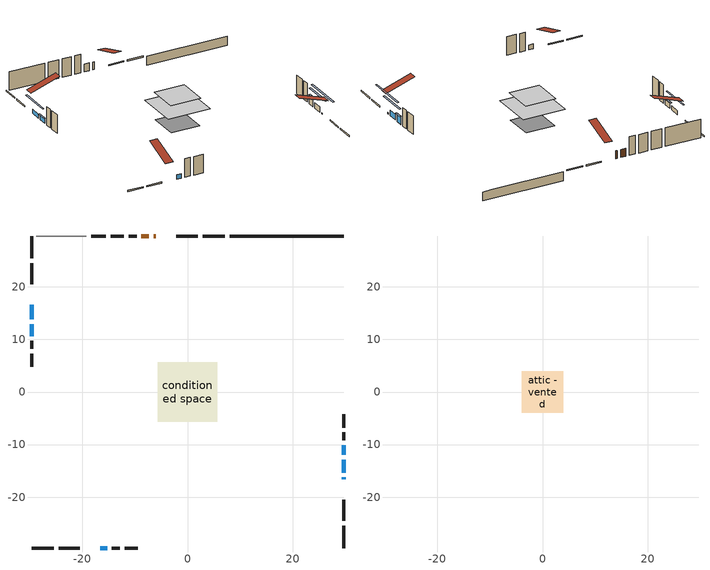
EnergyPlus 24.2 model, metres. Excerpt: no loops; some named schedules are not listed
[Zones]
conditioned space
 floor adiabatic (AdiabaticFloorConstruction): -5.63,-5.63 -5.63,5.63 5.63,5.63 5.63,-5.63 z2.74
 floor foundation (Slab1 construction): -3.82,-3.82 -3.82,3.82 3.82,3.82 3.82,-3.82 z-2.03
 wall outside (RimJoist1 construction): 7.11,29.67 2.88,29.67 / -29.67,-29.67 -25.44,-29.67 / -29.67,29.67 -29.67,25.44 / 29.67,-29.67 29.67,-25.44 z0.3:0.6
 wall outside (RimJoist2 construction): 1.95,29.67 -2.11,29.67 / -24.51,-29.67 -20.46,-29.67 / -29.67,24.51 -29.67,20.46 / 29.67,-24.51 29.67,-20.46 z0.3:0.6
 wall outside (AdiabaticWallConstruction 1): -6.01,29.67 -6.47,29.67 / -7.39,29.67 -8.75,29.67 z0.3:2.33
 wall outside (AdiabaticWallConstruction): -16.55,-29.67 -15.3,-29.67 z0.3:1.52; 29.67,-16.56 29.67,-16.26 z0.3:0.65; 29.67,-15.33 29.67,-12.84 z0.3:1.75; -29.67,16.55 -29.67,13.81 z0.3:1.37; 29.67,-11.91 29.67,-10.15 z0.3:2.36; -29.67,12.88 -29.67,10.64 z0.3:1.61
 wall outside (Wall1 construction): -9.68,29.67 -11.22,29.67 / -14.37,-29.67 -12.84,-29.67 / -29.67,9.71 -29.67,8.18 / 29.67,-9.22 29.67,-7.69 z0.3:5.18
 wall outside (Wall2 construction): -12.15,29.67 -14.63,29.67 / -11.91,-29.67 -9.42,-29.67 / -29.67,7.25 -29.67,4.76 / 29.67,-6.76 29.67,-4.27 z0.3:5.18
 wall foundation (FoundationWall1 construction): 8.04,29.67,-2.03 8.04,29.67,0.3 27.51,29.67,0.3 27.51,29.67,0.25 29.67,29.67,0.25 29.67,29.67,-2.03
 wall othersidecoefficients (Wall3 construction): -15.56,29.67 -18.31,29.67 z0.3:5.18
 wall adiabatic (Wall4 construction): -19.24,29.67 -28.74,29.67 z0.3:5.18
 window (WindowConstruction 4): -16.55,-29.67 -15.3,-29.67 z0.3:1.52
 window (WindowConstruction 5): 29.67,-16.55 29.67,-16.26 z0.3:0.64
 window (WindowConstruction): 29.67,-15.33 29.67,-12.84 z0.3:1.75
 window (WindowConstruction 1): -29.67,16.55 -29.67,13.81 z0.3:1.37
 window (WindowConstruction 2): 29.67,-11.91 29.67,-10.15 z0.3:2.35
 window (WindowConstruction 3): -29.67,12.88 -29.67,10.64 z0.3:1.6
 door (Door): -6.01,29.67 -6.46,29.67 z0.3:2.33
 door (Door 1): -7.39,29.67 -8.75,29.67 z0.3:2.33
 ceiling adiabatic (AdiabaticFloorConstruction): 5.63,-5.63 5.63,5.63 -5.63,5.63 -5.63,-5.63 z2.74
attic - vented
 floor to conditioned space (Floor1 construction Reversed): -3.98,-3.98 -3.98,3.98 3.98,3.98 3.98,-3.98 z5.18
 roof outside (Roof1 construction): -5.08,29.67,5.18 -5.08,21.91,7.76 -3.04,21.91,7.76 -3.04,29.67,5.18; -17.48,-29.67,5.18 -17.48,-21.91,7.76 -19.53,-21.91,7.76 -19.53,-29.67,5.18; -29.67,17.48,5.18 -21.91,17.48,7.76 -21.91,19.53,7.76 -29.67,19.53,5.18; 29.67,-17.48,5.18 21.91,-17.48,7.76 21.91,-19.53,7.76 29.67,-19.53,5.18
shading: 29.67,-11.18 29.67,-21.63 30.08,-21.63 30.08,-11.18 z5.72; 29.67,-10.2 29.67,-17.97 30.08,-17.97 30.08,-10.2 z4.39; -29.67,11.17 -29.67,19.19 -30.08,19.19 -30.08,11.17 z4.01; 29.67,-9.95 29.67,-12.12 30.08,-12.12 30.08,-9.95 z2.56; -29.67,10.44 -29.67,13.08 -30.08,13.08 -30.08,10.44 z1.81
[Building]
Building 1: Terrain=Suburbs
[Site:Location]
Toronto City Centre_ON: Latitude {deg}=43.63; Longitude {deg}=-79.39; Time Zone {hr}=-5; Elevation {m}=77; Keep Site Location Information=Yes
[Site:GroundTemperature:Shallow]
5.01852, 3.26908, 3.12898, 3.95918, 7.29196, 10.6092, 13.4851, 15.3069, 15.4617, 13.9799, 11.1774, 7.9619
[Site:WaterMainsTemperature]
Calculation Method=Schedule; Temperature Schedule=mains temperature schedule
[Material] Roughness=Rough; Thermal Absorptance=0.9
Name | Thickness {m} | Conductivity {W/m-K} | Density {kg/m3} | Specific Heat {J/kg-K} | Solar Absorptance | Visible Absorptance
asphalt or fiberglass shingles | 0.00635 | 0.162714 | 1121.4 | 1465.45 | 0.4 | 0.4
ceiling loosefill ins | 0.169333 | 0.0480833 | 16.02 | 1046.75 | 0.7 | 0.7
ceiling stud and cavity | 0.1397 | 0.508562 | 65.682 | 1177.47 | 0.7 | 0.7
concrete 4.0 in. | 0.1016 | 1.803125 | 2242.8 | 837.4 | 0.7 | 0.7
concrete 8.0 in. | 0.2032 | 1.803125 | 2242.8 | 837.4 | 0.7 | 0.7
door material | 0.04445 | 0.20624 | 512.64 | 1214.23 | 0.7 | 0.7
door material 1 | 0.04445 | 0.053851 | 512.64 | 1214.23 | 0.7 | 0.7
exterior vertical ins | 0.0457286 | 0.029427 | 32.04 | 1214.23 | 0.7 | 0.7
floor covering | 0.0127 | 0.0433444 | 54.468 | 1339.84 | 0.6 | 0.6
floor rigid ins; wall rigid ins | 0.512978 | 0.029427 | 32.04 | 1214.23 | 0.7 | 0.7
floor stud and cavity | 0.1397 | 1.75129 | 37.0049 | 1207.88 | 0.7 | 0.7
furniture material conditioned space 1 | 0.1524 | 0.115458 | 640.8 | 1214.23 | 0.6 | 0.6
gypsum board | 0.0127 | 0.160291 | 801 | 837.4 | 0.6 | 0.6
gypsum board 1 | 0.0127 | 0.160291 | 801 | 837.4 | 0.7 | 0.7
osb sheathing 0.5 in. | 0.0127 | 0.115458 | 512.64 | 1214.23 | 0.7 | 0.7
osb sheathing 0.5 in. 1 | 0.0127 | 0.115458 | 512.64 | 1214.23 | 0.4 | 0.4
osb sheathing 0.75 in. | 0.01905 | 0.115458 | 512.64 | 1214.23 | 0.7 | 0.7
osb sheathing 2.0 in. | 0.0508 | 0.115458 | 512.64 | 1214.23 | 0.7 | 0.7
rim joist stud and cavity | 0.0508 | 0.0452492 | 125.044 | 1163.47 | 0.6 | 0.6
rim joist stud and cavity 1 | 0.0508 | 0.0351153 | 125.044 | 1163.47 | 0.6 | 0.6
wall stud and cavity | 0.1397 | 0.0829899 | 139.0536 | 1170.24 | 0.7 | 0.7
wall stud and cavity 1 | 0.1397 | 0.0818765 | 139.0536 | 1170.24 | 0.7 | 0.7
wall stud and cavity 2 | 0.1397 | 0.0752346 | 139.0536 | 1170.24 | 0.7 | 0.7
wall stud and cavity 3 | 0.1397 | 0.0747385 | 139.0536 | 1170.24 | 0.7 | 0.7
wall stud and cavity 4 | 0.0889 | 0.380278 | 52.3479 | 1209.89 | 0.7 | 0.7
wall stud and cavity 5 | 0.0889 | 0.391764 | 83.0341 | 1211.67 | 0.7 | 0.7
wood siding | 0.0254 | 0.102417 | 544.68 | 1172.36 | 0.4 | 0.4
wood siding 1; wood siding 2; wood siding 3 | 0.0254 | 0.102417 | 544.68 | 1172.36 | 0.7 | 0.7
[WindowMaterial:SimpleGlazingSystem]
Name | U-Factor {W/m2-K} | Solar Heat Gain Coefficient
WindowMaterial | 2.42053 | 0.63
WindowMaterial 1 | 2.48526 | 0.6
WindowMaterial 2 | 2.36545 | 0.65
WindowMaterial 3 | 2.44154 | 0.62
WindowMaterial 4 | 4.18923 | 0.66
WindowMaterial 5 | 5.76317 | 0.53
[Construction]
AdiabaticFloorConstruction: floor stud and cavity, floor rigid ins, osb sheathing 0.75 in., floor covering
AdiabaticWallConstruction: wood siding 2, wall rigid ins, wall stud and cavity 4, gypsum board
AdiabaticWallConstruction 1: wood siding 3, wall rigid ins, wall stud and cavity 4, gypsum board
Door: door material
Door 1: door material 1
Floor1 construction Reversed: gypsum board, ceiling stud and cavity, ceiling loosefill ins
FoundationWall1 construction: concrete 8.0 in., gypsum board 1
furniture construction conditioned space 1: furniture material conditioned space 1
PartitionWallConstruction: gypsum board, wall stud and cavity 5, gypsum board
RimJoist1 construction: wood siding 1, osb sheathing 2.0 in., rim joist stud and cavity
RimJoist2 construction: wood siding 1, osb sheathing 2.0 in., rim joist stud and cavity 1
Roof1 construction: asphalt or fiberglass shingles
Slab1 construction: concrete 4.0 in.
Wall1 construction: wood siding, osb sheathing 0.5 in., wall stud and cavity, gypsum board
Wall2 construction: wood siding, osb sheathing 0.5 in., wall stud and cavity 1, gypsum board
Wall3 construction: osb sheathing 0.5 in. 1, wall stud and cavity 2, gypsum board
Wall4 construction: osb sheathing 0.5 in. 1, wall stud and cavity 3, gypsum board
WindowConstruction: WindowMaterial
WindowConstruction 1: WindowMaterial 1
WindowConstruction 2: WindowMaterial 2
WindowConstruction 3: WindowMaterial 3
WindowConstruction 4: WindowMaterial 4
WindowConstruction 5: WindowMaterial 5
[Zone] Multiplier=1; Part of Total Floor Area=Yes
Name | Volume {m3}
attic - vented | 26.6377
conditioned space | 445.9
[Space]
Name | Zone | Volume {m3}
attic - vented 1 | attic - vented | 26.6377
conditioned space 1 | conditioned space | 445.9
[ZoneInfiltration:EffectiveLeakageArea]
infil attic - vented 1: Zone or Space=attic - vented 1; Schedule=Always On Discrete; Effective Air Leakage Area {cm2}=2671.58; Stack Coefficient=0.000179837; Wind Coefficient=9.06065e-06
[ZoneMixing]
whole house fan mix: Zone or Space=attic - vented; Schedule=Always On Continuous; Design Flow Rate Calculation Method=Flow/Zone; Design Flow Rate {m3/s}=0; Source Zone or Space=conditioned space
[SurfaceProperty:ExposedFoundationPerimeter]
Slab1: Exposed Perimeter Calculation Method=TotalExposedPerimeter; Total Exposed Perimeter {m}=21.638
[SurfaceProperty:OtherSideCoefficients]
other non-freezing space: Combined Convective/Radiative Film Coefficient {W/m2-K}=8.35; Constant Temperature Coefficient=1; External Dry-Bulb Temperature Coefficient=0; Ground Temperature Coefficient=0; Wind Speed Coefficient=0; Zone Air Temperature Coefficient=0; Constant Temperature Schedule=other non-freezing space; Previous Other Side Temperature Coefficient=0
[InternalMass] Zone or ZoneList=conditioned space; Space or SpaceList=conditioned space 1
Name | Construction | Surface Area {m2}
furniture mass conditioned space 1 | furniture construction conditioned space 1 | 74.132
partition wall mass | PartitionWallConstruction | 185.33
[Lights]
interior lighting: Zone or ZoneList or Space or SpaceList=conditioned space 1; Schedule=interior lighting schedule; Design Level Calculation Method=LightingLevel; Lighting Level {W}=343.2; Return Air Fraction=0; Fraction Radiant=0.6; Fraction Visible=0.2; Fraction Replaceable=1
[People]
occupants: Zone or ZoneList or Space or SpaceList=conditioned space 1; Number of People Schedule=occupants schedule; Number of People Calculation Method=People; Number of People=3; Fraction Radiant=0.314171; Sensible Heat Fraction=0.56303; Activity Level Schedule=occupants activity schedule; Carbon Dioxide Generation Rate {m3/s-W}=0; Enable ASHRAE 55 Comfort Warnings=No; Mean Radiant Temperature Calculation Type=EnclosureAveraged
[ElectricEquipment] Zone or ZoneList or Space or SpaceList=conditioned space 1; Design Level Calculation Method=EquipmentLevel
Name | Schedule | Design Level {W} | Fraction Latent | Fraction Radiant | Fraction Lost
clothes dryer | clothes dryer schedule | 140.772 | 0.015 | 0.081 | 0.85
clothes washer | clothes washer schedule | 32.1985 | 0.03 | 0.162 | 0.7
cooking range | cooking range schedule | 208.969 | 0.08 | 0.432 | 0.2
dishwasher | dishwasher schedule | 66.8632 | 0.3 | 0.18 | 0.4
fridge | fridge schedule | 72.9452 | 0 | 0.6 | 0
mech vent house fan | mech vent house fan schedule | 0.95 | 0 | 0 | 1
mech vent house fan cfis | mech vent house fan cfis schedule | 0 | 0 | 0 | 0
misc plug loads | misc plug loads schedule | 494.7 | 0.045 | 0.513 | 0.1
whole house fan | Always On Discrete | 0 | 0 | 0 | 1
[OtherEquipment] Zone or ZoneList or Space or SpaceList=conditioned space 1; Design Level Calculation Method=EquipmentLevel
Name | Fuel Type | Schedule | Design Level {W} | Fraction Latent | Fraction Radiant | Fraction Lost
clothes dryer 1 | Electricity | clothes dryer schedule | 0 | 0.015 | 0.081 | 0.85
cooking range 1 | Electricity | cooking range schedule | 0 | 0.08 | 0.432 | 0.2
general water use latent | None | general water use schedule | 59.3978 | 1 | 0 | 0
general water use sensible | None | general water use schedule | -58.539 | 0 | 0.6 | 0
mech vent house fan latent load | None | Always On Discrete | 0 | 1 | 0 | 0
mech vent house fan sensible load | None | Always On Discrete | 0 | 0 | 0 | 0
water heater energy adjustment1 | NaturalGas | Always On Discrete | 0.01 | 0 | 0 | 1
[ZoneInfiltration:DesignFlowRate] Zone or ZoneList or Space or SpaceList=conditioned space 1; Schedule=Always On Discrete; Design Flow Rate Calculation Method=Flow/Zone; Design Flow Rate {m3/s}=0
infil flow; natural vent flow; whole house fan flow
[AvailabilityManager:Scheduled]
central ac and furnace airloop Availability Manager: Schedule=Always On Discrete
[Foundation:Kiva]
Foundation Kiva 1: Initial Indoor Air Temperature {C}=18; Wall Height Above Grade {m}=0.300015; Wall Depth Below Slab {m}=0.2032; Custom Block Material Name 1=exterior vertical ins; Custom Block Depth 1 {m}=2.33001; Custom Block X Position 1 {m}=0.2159; Custom Block Z Position 1 {m}=0
[Foundation:Kiva:Settings]
Soil Conductivity {W/m-K}=0.849921; Soil Density {kg/m3}=1842.3; Soil Specific Heat {J/kg-K}=418.7; Ground Solar Absorptivity=0.9; Ground Thermal Absorptivity=0.9; Ground Surface Roughness {m}=0.03; Far-Field Width {m}=40; Deep-Ground Boundary Condition=ZeroFlux; Deep-Ground Depth {m}=40; Minimum Cell Dimension {m}=0.2; Maximum Cell Growth Coefficient=3; Simulation Timestep=Timestep
[Exterior:Lights]
exterior lighting: Schedule=exterior lighting schedule; Design Level {W}=75.6
[EnergyManagementSystem:GlobalVariable]
central_ac_and_furnace_airloop_Fan_RTF
infil_program_Qfan
infil_program_Qinf
natural_vent_program_Qnv
natural_vent_program_Qwhf
[EnergyManagementSystem:Sensor]
Name | Output:Variable or Output:Meter Index Key | Output:Variable or Output:Meter
airflow_gain | infil flow | Infiltration Sensible Heat Gain Energy
airflow_gain_1 | natural vent flow | Infiltration Sensible Heat Gain Energy
airflow_gain_2 | whole house fan flow | Infiltration Sensible Heat Gain Energy
airflow_loss | infil flow | Infiltration Sensible Heat Loss Energy
airflow_loss_1 | natural vent flow | Infiltration Sensible Heat Loss Energy
airflow_loss_2 | whole house fan flow | Infiltration Sensible Heat Loss Energy
clg_load_cond |  | Cooling:EnergyTransfer:Zone:CONDITIONED SPACE
clg_sp_s; clg_sp_s_1 | cooling setpoint | Schedule Value
clothes_dryer_exhaust_0_sch_s | clothes dryer exhaust 0 schedule | Schedule Value
cool_season | cooling season schedule | Schedule Value
htg_load_cond |  | Heating:EnergyTransfer:Zone:CONDITIONED SPACE
htg_sp_s; htg_sp_s_1 | heating setpoint | Schedule Value
ig_ee_conv | clothes dryer | Electric Equipment Convective Heating Energy
ig_ee_conv_2 | cooking range | Electric Equipment Convective Heating Energy
ig_ee_conv_4 | fridge | Electric Equipment Convective Heating Energy
ig_ee_conv_5 | misc plug loads | Electric Equipment Convective Heating Energy
ig_ee_conv_6 | whole house fan | Electric Equipment Convective Heating Energy
ig_ee_rad | clothes dryer | Electric Equipment Radiant Heating Energy
ig_ee_rad_2 | cooking range | Electric Equipment Radiant Heating Energy
ig_ee_rad_4 | fridge | Electric Equipment Radiant Heating Energy
ig_ee_rad_5 | misc plug loads | Electric Equipment Radiant Heating Energy
ig_ee_rad_6 | whole house fan | Electric Equipment Radiant Heating Energy
ig_lgt_conv | interior lighting | Lights Convective Heating Energy
ig_lgt_rad | interior lighting | Lights Radiant Heating Energy
ig_lgt_vis | interior lighting | Lights Visible Radiation Heating Energy
ig_oe_conv | clothes dryer 1 | Other Equipment Convective Heating Energy
ig_oe_conv_1 | cooking range 1 | Other Equipment Convective Heating Energy
ig_oe_conv_2 | general water use latent | Other Equipment Convective Heating Energy
ig_oe_conv_3 | general water use sensible | Other Equipment Convective Heating Energy
ig_oe_conv_4 | water heater energy adjustment1 | Other Equipment Convective Heating Energy
ig_oe_rad | clothes dryer 1 | Other Equipment Radiant Heating Energy
ig_oe_rad_1 | cooking range 1 | Other Equipment Radiant Heating Energy
ig_oe_rad_2 | general water use latent | Other Equipment Radiant Heating Energy
ig_oe_rad_3 | general water use sensible | Other Equipment Radiant Heating Energy
ig_oe_rad_4 | water heater energy adjustment1 | Other Equipment Radiant Heating Energy
ig_ppl_conv | occupants | People Convective Heating Energy
ig_ppl_rad | occupants | People Radiant Heating Energy
im_conv | furniture mass conditioned space 1 | Surface Inside Face Convection Heat Gain Energy
im_conv_1 | partition wall mass | Surface Inside Face Convection Heat Gain Energy
im_ig | furniture mass conditioned space 1 | Surface Inside Face Internal Gains Radiation Heat Gain Energy
im_ig_1 | partition wall mass | Surface Inside Face Internal Gains Radiation Heat Gain Energy
im_lgt | furniture mass conditioned space 1 | Surface Inside Face Lights Radiation Heat Gain Energy
im_lgt_1 | partition wall mass | Surface Inside Face Lights Radiation Heat Gain Energy
im_sol | furniture mass conditioned space 1 | Surface Inside Face Solar Radiation Heat Gain Energy
im_sol_1 | partition wall mass | Surface Inside Face Solar Radiation Heat Gain Energy
im_surf | furniture mass conditioned space 1 | Surface Inside Face Net Surface Thermal Radiation Heat Gain Energy
im_surf_1 | partition wall mass | Surface Inside Face Net Surface Thermal Radiation Heat Gain Energy
mv_conv | mech vent house fan | Electric Equipment Convective Heating Energy
mv_conv_1 | mech vent house fan cfis | Electric Equipment Convective Heating Energy
mv_conv_2 | mech vent house fan latent load | Other Equipment Convective Heating Energy
mv_conv_3 | mech vent house fan sensible load | Other Equipment Convective Heating Energy
mv_rad | mech vent house fan | Electric Equipment Radiant Heating Energy
mv_rad_1 | mech vent house fan cfis | Electric Equipment Radiant Heating Energy
mv_rad_2 | mech vent house fan latent load | Other Equipment Radiant Heating Energy
mv_rad_3 | mech vent house fan sensible load | Other Equipment Radiant Heating Energy
natural_vent_s | natural vent schedule | Schedule Value
oa_temp |  | Site Outdoor Air Drybulb Temperature
out_pb_s |  | Site Outdoor Air Barometric Pressure
out_wt_s |  | Site Outdoor Air Humidity Ratio
site_vw_s |  | Site Wind Speed
ss_back_out | Window1 | Surface Window Shortwave from Zone Back Out Window Heat Transfer Rate
ss_back_out_1 | Window11 | Surface Window Shortwave from Zone Back Out Window Heat Transfer Rate
ss_back_out_2 | Window3 | Surface Window Shortwave from Zone Back Out Window Heat Transfer Rate
ss_back_out_3 | Window5 | Surface Window Shortwave from Zone Back Out Window Heat Transfer Rate
ss_back_out_4 | Window8 | Surface Window Shortwave from Zone Back Out Window Heat Transfer Rate
ss_back_out_5 | Window9 | Surface Window Shortwave from Zone Back Out Window Heat Transfer Rate
ss_conv | Door1 | Surface Inside Face Convection Heat Gain Energy
ss_conv_1 | Door2 | Surface Inside Face Convection Heat Gain Energy
ss_conv_2 | Window1 | Surface Inside Face Convection Heat Gain Energy
ss_conv_3 | Window11 | Surface Inside Face Convection Heat Gain Energy
ss_conv_4 | Window3 | Surface Inside Face Convection Heat Gain Energy
ss_conv_5 | Window5 | Surface Inside Face Convection Heat Gain Energy
ss_conv_6 | Window8 | Surface Inside Face Convection Heat Gain Energy
ss_conv_7 | Window9 | Surface Inside Face Convection Heat Gain Energy
ss_ig | Door1 | Surface Inside Face Internal Gains Radiation Heat Gain Energy
ss_ig_1 | Door2 | Surface Inside Face Internal Gains Radiation Heat Gain Energy
ss_ig_2 | Window1 | Surface Inside Face Internal Gains Radiation Heat Gain Energy
ss_ig_3 | Window11 | Surface Inside Face Internal Gains Radiation Heat Gain Energy
ss_ig_4 | Window3 | Surface Inside Face Internal Gains Radiation Heat Gain Energy
ss_ig_5 | Window5 | Surface Inside Face Internal Gains Radiation Heat Gain Energy
ss_ig_6 | Window8 | Surface Inside Face Internal Gains Radiation Heat Gain Energy
ss_ig_7 | Window9 | Surface Inside Face Internal Gains Radiation Heat Gain Energy
ss_lgt | Door1 | Surface Inside Face Lights Radiation Heat Gain Energy
ss_lgt_1 | Door2 | Surface Inside Face Lights Radiation Heat Gain Energy
ss_sol | Door1 | Surface Inside Face Solar Radiation Heat Gain Energy
ss_sol_1 | Door2 | Surface Inside Face Solar Radiation Heat Gain Energy
ss_surf | Door1 | Surface Inside Face Net Surface Thermal Radiation Heat Gain Energy
ss_surf_1 | Door2 | Surface Inside Face Net Surface Thermal Radiation Heat Gain Energy
ss_surf_2 | Window1 | Surface Inside Face Net Surface Thermal Radiation Heat Gain Energy
ss_surf_3 | Window11 | Surface Inside Face Net Surface Thermal Radiation Heat Gain Energy
ss_surf_4 | Window3 | Surface Inside Face Net Surface Thermal Radiation Heat Gain Energy
ss_surf_5 | Window5 | Surface Inside Face Net Surface Thermal Radiation Heat Gain Energy
ss_surf_6 | Window8 | Surface Inside Face Net Surface Thermal Radiation Heat Gain Energy
ss_surf_7 | Window9 | Surface Inside Face Net Surface Thermal Radiation Heat Gain Energy
ss_trans_in | Window1 | Surface Window Transmitted Solar Radiation Rate
ss_trans_in_1 | Window11 | Surface Window Transmitted Solar Radiation Rate
ss_trans_in_2 | Window3 | Surface Window Transmitted Solar Radiation Rate
ss_trans_in_3 | Window5 | Surface Window Transmitted Solar Radiation Rate
ss_trans_in_4 | Window8 | Surface Window Transmitted Solar Radiation Rate
ss_trans_in_5 | Window9 | Surface Window Transmitted Solar Radiation Rate
ss_trans_out | Window1 | Surface Inside Face Initial Transmitted Diffuse Transmitted Out Window Solar Radiation Rate
ss_trans_out_1 | Window11 | Surface Inside Face Initial Transmitted Diffuse Transmitted Out Window Solar Radiation Rate
ss_trans_out_2 | Window3 | Surface Inside Face Initial Transmitted Diffuse Transmitted Out Window Solar Radiation Rate
ss_trans_out_3 | Window5 | Surface Inside Face Initial Transmitted Diffuse Transmitted Out Window Solar Radiation Rate
ss_trans_out_4 | Window8 | Surface Inside Face Initial Transmitted Diffuse Transmitted Out Window Solar Radiation Rate
ss_trans_out_5 | Window9 | Surface Inside Face Initial Transmitted Diffuse Transmitted Out Window Solar Radiation Rate
s_conv | Floor1 | Surface Inside Face Convection Heat Gain Energy
s_conv_1 | FoundationWall1 | Surface Inside Face Convection Heat Gain Energy
s_conv_10 | RimJoist2:270 | Surface Inside Face Convection Heat Gain Energy
s_conv_11 | RimJoist2:90 | Surface Inside Face Convection Heat Gain Energy
s_conv_12 | Slab1 | Surface Inside Face Convection Heat Gain Energy
s_conv_13 | Wall1:0 | Surface Inside Face Convection Heat Gain Energy
s_conv_14 | Wall1:180 | Surface Inside Face Convection Heat Gain Energy
s_conv_15 | Wall1:270 | Surface Inside Face Convection Heat Gain Energy
s_conv_16 | Wall1:90 | Surface Inside Face Convection Heat Gain Energy
s_conv_17 | Wall2:0 | Surface Inside Face Convection Heat Gain Energy
s_conv_18 | Wall2:180 | Surface Inside Face Convection Heat Gain Energy
s_conv_19 | Wall2:270 | Surface Inside Face Convection Heat Gain Energy
s_conv_2 | inferred conditioned ceiling | Surface Inside Face Convection Heat Gain Energy
s_conv_20 | Wall2:90 | Surface Inside Face Convection Heat Gain Energy
s_conv_21 | Wall3 | Surface Inside Face Convection Heat Gain Energy
s_conv_22 | Wall4 | Surface Inside Face Convection Heat Gain Energy
s_conv_3 | inferred conditioned floor | Surface Inside Face Convection Heat Gain Energy
s_conv_4 | RimJoist1:0 | Surface Inside Face Convection Heat Gain Energy
s_conv_5 | RimJoist1:180 | Surface Inside Face Convection Heat Gain Energy
s_conv_6 | RimJoist1:270 | Surface Inside Face Convection Heat Gain Energy
s_conv_7 | RimJoist1:90 | Surface Inside Face Convection Heat Gain Energy
s_conv_8 | RimJoist2:0 | Surface Inside Face Convection Heat Gain Energy
s_conv_9 | RimJoist2:180 | Surface Inside Face Convection Heat Gain Energy
s_ig | Floor1 | Surface Inside Face Internal Gains Radiation Heat Gain Energy
s_ig_1 | FoundationWall1 | Surface Inside Face Internal Gains Radiation Heat Gain Energy
s_ig_10 | RimJoist2:270 | Surface Inside Face Internal Gains Radiation Heat Gain Energy
s_ig_11 | RimJoist2:90 | Surface Inside Face Internal Gains Radiation Heat Gain Energy
s_ig_12 | Slab1 | Surface Inside Face Internal Gains Radiation Heat Gain Energy
s_ig_13 | Wall1:0 | Surface Inside Face Internal Gains Radiation Heat Gain Energy
s_ig_14 | Wall1:180 | Surface Inside Face Internal Gains Radiation Heat Gain Energy
s_ig_15 | Wall1:270 | Surface Inside Face Internal Gains Radiation Heat Gain Energy
s_ig_16 | Wall1:90 | Surface Inside Face Internal Gains Radiation Heat Gain Energy
s_ig_17 | Wall2:0 | Surface Inside Face Internal Gains Radiation Heat Gain Energy
s_ig_18 | Wall2:180 | Surface Inside Face Internal Gains Radiation Heat Gain Energy
s_ig_19 | Wall2:270 | Surface Inside Face Internal Gains Radiation Heat Gain Energy
s_ig_2 | inferred conditioned ceiling | Surface Inside Face Internal Gains Radiation Heat Gain Energy
s_ig_20 | Wall2:90 | Surface Inside Face Internal Gains Radiation Heat Gain Energy
s_ig_21 | Wall3 | Surface Inside Face Internal Gains Radiation Heat Gain Energy
s_ig_22 | Wall4 | Surface Inside Face Internal Gains Radiation Heat Gain Energy
s_ig_3 | inferred conditioned floor | Surface Inside Face Internal Gains Radiation Heat Gain Energy
s_ig_4 | RimJoist1:0 | Surface Inside Face Internal Gains Radiation Heat Gain Energy
s_ig_5 | RimJoist1:180 | Surface Inside Face Internal Gains Radiation Heat Gain Energy
s_ig_6 | RimJoist1:270 | Surface Inside Face Internal Gains Radiation Heat Gain Energy
s_ig_7 | RimJoist1:90 | Surface Inside Face Internal Gains Radiation Heat Gain Energy
s_ig_8 | RimJoist2:0 | Surface Inside Face Internal Gains Radiation Heat Gain Energy
s_ig_9 | RimJoist2:180 | Surface Inside Face Internal Gains Radiation Heat Gain Energy
s_lgt | Floor1 | Surface Inside Face Lights Radiation Heat Gain Energy
s_lgt_1 | FoundationWall1 | Surface Inside Face Lights Radiation Heat Gain Energy
s_lgt_10 | RimJoist2:270 | Surface Inside Face Lights Radiation Heat Gain Energy
s_lgt_11 | RimJoist2:90 | Surface Inside Face Lights Radiation Heat Gain Energy
s_lgt_12 | Slab1 | Surface Inside Face Lights Radiation Heat Gain Energy
s_lgt_13 | Wall1:0 | Surface Inside Face Lights Radiation Heat Gain Energy
s_lgt_14 | Wall1:180 | Surface Inside Face Lights Radiation Heat Gain Energy
s_lgt_15 | Wall1:270 | Surface Inside Face Lights Radiation Heat Gain Energy
s_lgt_16 | Wall1:90 | Surface Inside Face Lights Radiation Heat Gain Energy
s_lgt_17 | Wall2:0 | Surface Inside Face Lights Radiation Heat Gain Energy
s_lgt_18 | Wall2:180 | Surface Inside Face Lights Radiation Heat Gain Energy
s_lgt_19 | Wall2:270 | Surface Inside Face Lights Radiation Heat Gain Energy
